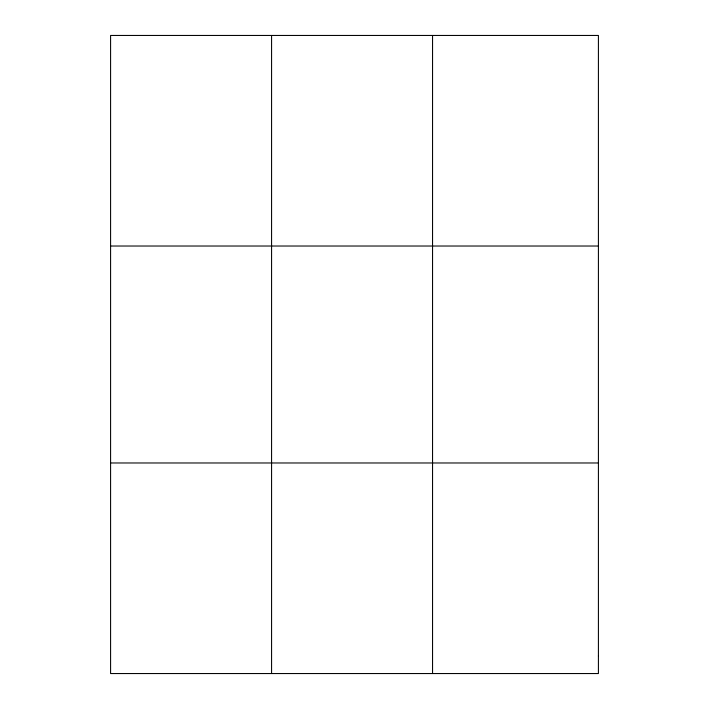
<?xml version="1.0" encoding="UTF-8"?>
<svg xmlns="http://www.w3.org/2000/svg" width="709" height="709" viewBox="0 0 709 709"><rect width="100%" height="100%" fill="white"/><g stroke="black" fill="none" stroke-linecap="round" stroke-linejoin="round"><path stroke-width="1.06" d="M271.574 673.55L271.574 35.45M432.552 673.55L432.552 35.45M110.586 246.023L598.414 246.023M110.586 462.977L598.414 462.977M598.414 656.002L598.414 673.55L110.586 673.55L110.586 35.45L598.414 35.45L598.414 656.002"/></g></svg>
